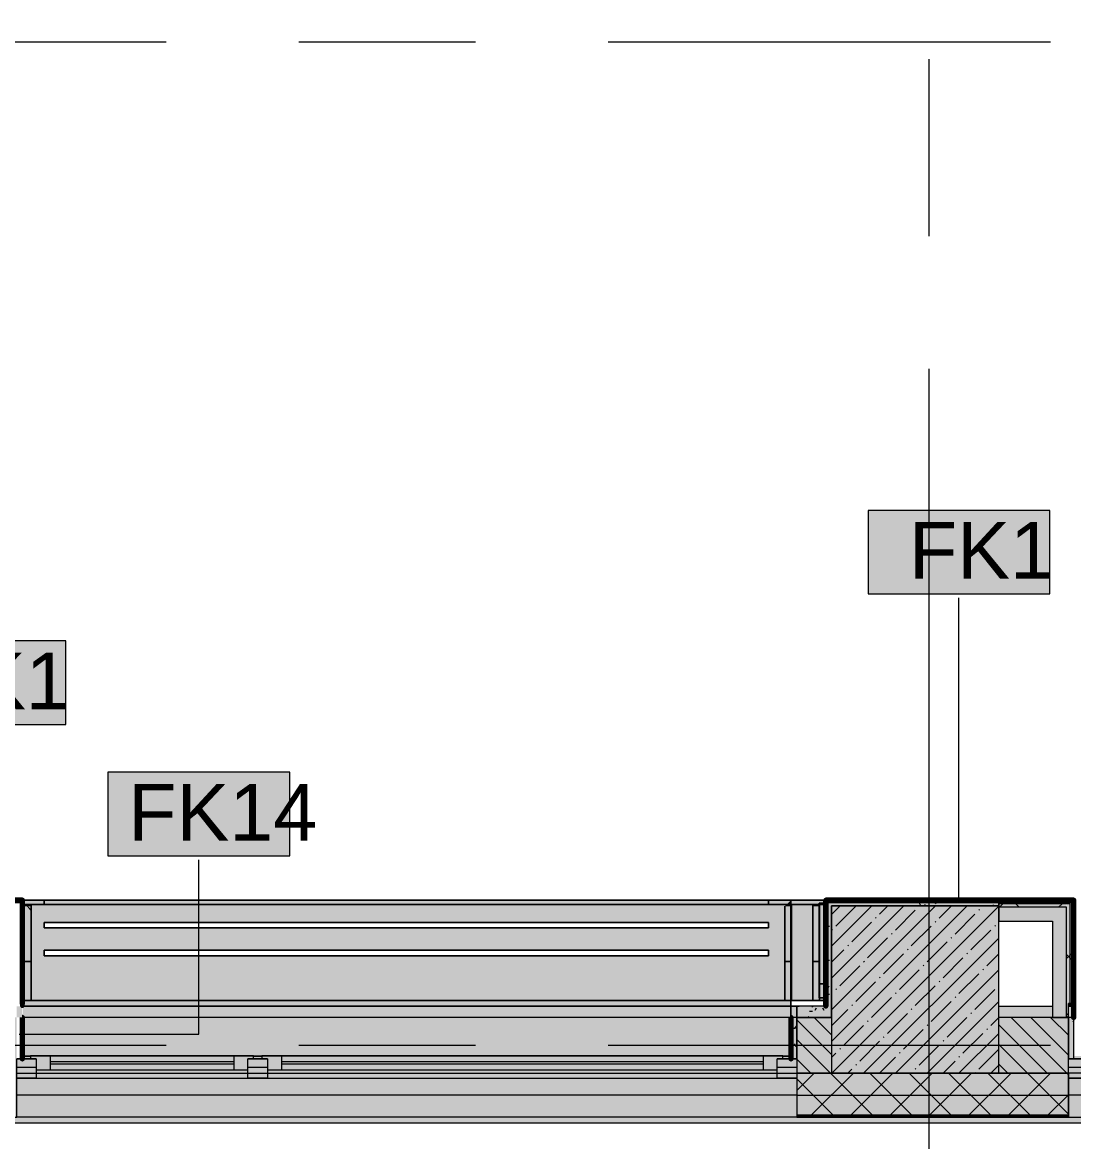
# Model space of a CAD drawing. Header units: millimetres. Extents: x -3817 to 677485, y -22715 to 103890.
# Drawn here: x 22899 to 26672, y 1566 to 5581 of the extents above; entities that cross this region are included whole.
import ezdxf

# ---------------------------------------------------------------- set-up
doc = ezdxf.new("R2010")
doc.units = ezdxf.units.MM
doc.layers.add('PDF _Геометрия', color=7, linetype='Continuous', true_color=0x1d1d1d)
doc.layers.add('PDF _Сплошная заливка', color=7, linetype='Continuous', true_color=0xffffff)
doc.layers.add('PDF _Текст', color=7, linetype='Continuous')
doc.styles.add('PDF GOST-Common', font='arial.ttf')

msp = doc.modelspace()

# ---------------------------------------------------------------- hatches: boundary and pattern name
at = {"layer": 'PDF _Сплошная заливка', "true_color": 0xf4f2ee, "transparency": 33554559}
h = msp.add_hatch(color=7, dxfattribs=at)
h.paths.add_polyline_path([(22977.5, 2416.3), (22977.2, 2432.3), (22899.3, 2430.2), (22913.2, 2416.3), (22977.2, 2416.3)], flags=0)
h.paths.add_polyline_path([(25641.5, 2416.3), (25657.5, 2432.3), (25577.5, 2432.3), (25577.5, 2416.3)], flags=0)
at = {"layer": 'PDF _Сплошная заливка', "true_color": 0xeae6de, "transparency": 33554559}
h = msp.add_hatch(color=254, dxfattribs=at)
h.paths.add_polyline_path([(25635.7, 2072.3), (25637.5, 2412.3), (25657.5, 2412.3), (25657.5, 2416.3), (22899.3, 2416.3), (22899.3, 2072.3), (22905.7, 2072.3), (22906.1, 2412.3), (22929.7, 2412.3), (22929.7, 2072.3), (25577.5, 2072.3)], flags=0)
h.paths.add_polyline_path([(22977.2, 2232.3), (22977.2, 2252.3), (25577.5, 2252.3), (25577.5, 2232.3)], flags=0)
h.paths.add_polyline_path([(23012.8, 2332.3), (22977.2, 2332.3), (22977.5, 2352.3), (25577.5, 2352.3), (25577.5, 2332.3), (25527.4, 2332.3)], flags=0)
at = {"layer": 'PDF _Сплошная заливка', "true_color": 0xf9f8f6, "transparency": 33554559}
h = msp.add_hatch(color=7, dxfattribs=at)
h.paths.add_polyline_path([(22905.7, 2212.3), (22929.7, 2212.3), (22929.7, 2391.7), (22913.2, 2412.3), (22905.7, 2412.3), (22905.7, 2232.3)], flags=0)
h.paths.add_polyline_path([(22929.7, 2399.8), (22929.7, 2412.3), (22917.2, 2412.3)], flags=0)
for points in [[(25121.4, 2416.3), (25577.5, 2416.3), (25577.5, 2432.3), (22977.5, 2432.3), (22977.5, 2416.3)], [(25635.7, 2212.3), (25659.7, 2212.3), (25659.7, 2412.3), (25641.5, 2412.3), (25635.7, 2405.1), (25635.7, 2232.3)]]:
    msp.add_hatch(color=7, dxfattribs=at).paths.add_polyline_path(points)
at = {"layer": 'PDF _Сплошная заливка', "true_color": 0xf4f2ee, "transparency": 33554559}
for points in [[(25735.7, 2416.3), (25759.3, 2416.3), (25759.3, 2421.8), (25782.3, 2421.8), (25782.3, 2432.3), (25657.7, 2432.3), (25657.7, 2416.3), (25686.6, 2416.3)], [(25759.7, 2081.8), (25782.3, 2081.8), (25782.3, 2416.3), (25759.3, 2416.3), (25759.7, 2212.3)], [(25659.7, 2072.3), (25659.7, 2212.3), (25635.7, 2212.3), (25635.7, 2072.3), (25657.5, 2072.3)], [(25759.3, 2072.3), (25759.7, 2072.3), (25759.3, 2212.3), (25735.7, 2212.3), (25735.7, 2072.3)]]:
    msp.add_hatch(color=7, dxfattribs=at).paths.add_polyline_path(points)
at = {"layer": 'PDF _Сплошная заливка', "true_color": 0xeae6de, "transparency": 33554559}
h = msp.add_hatch(color=254, dxfattribs=at)
h.paths.add_polyline_path([(25759.7, 2072.3), (25782.3, 2072.3), (25782.3, 2081.8), (25759.7, 2081.8)], flags=0)
h.paths.add_polyline_path([(25735.7, 2072.3), (25735.7, 2412.3), (25759.3, 2412.3), (25759.3, 2416.3), (25657.7, 2416.3), (25659.7, 2072.3), (25686.6, 2072.3)], flags=0)
at = {"layer": 'PDF _Сплошная заливка', "transparency": 33554559}
for points in [[(25787.7, 2051.3), (25803.3, 2051.3), (25803.3, 2431.3), (25783.3, 2431.3), (25783.3, 2051.3)], [(26365.9, 2411.3), (26403.3, 2411.3), (26403.3, 2431.3), (25803.3, 2431.3), (25803.3, 2411.3)], [(26659.3, 2418.8), (26659.3, 2431.3), (26403.3, 2431.3), (26403.3, 2418.8), (26646.8, 2418.8)], [(26596.8, 2406.4), (26646.8, 2406.4), (26646.3, 2418.8), (26403.3, 2418.8), (26403.3, 2406.4)], [(26653.3, 2011.3), (26653.3, 2061.3), (26659.3, 2061.3), (26659.3, 2418.8), (26646.8, 2418.8), (26646.8, 2011.3)], [(25803.3, 2011.3), (25803.3, 2051.3), (25678.3, 2051.3), (25678.3, 2011.3), (25686.6, 2011.3)], [(25658.3, 1863.3), (25678.3, 1863.3), (25678.3, 2011.3), (25658.3, 2011.3), (25658.3, 1904)], [(26673, 1863.3), (26673.3, 1863.3), (26673, 2011.3), (26653.3, 2011.3), (26653.3, 1863.3)], [(23708.3, 1823.3), (23708.3, 1863.3), (23728.3, 1863.3), (23728.3, 1873.3), (22928.3, 1872.3), (22928.3, 1863.3), (22948.3, 1863.3), (22948.3, 1823.3), (22969.2, 1823.3)], [(25608.3, 1823.3), (25608.3, 1863.3), (25628.3, 1863.3), (25628.3, 1873.3), (23758.3, 1872.3), (23758.3, 1863.3), (23778.3, 1863.3), (23778.3, 1823.3)], [(22948.3, 1811.3), (25678.3, 1811.3), (25678.3, 1831.3), (25608.3, 1831.3), (25608.3, 1823.3), (23778.3, 1823.3), (23778.3, 1831.3), (23708.3, 1831.3), (23708.3, 1823.3), (22948.3, 1823.3), (22948.3, 1831.3), (22878.3, 1831.3), (22878.3, 1811.3)], [(22878.3, 1653.4), (25678.3, 1653.4), (25678.3, 1811.3), (22878.3, 1811.3), (22878.3, 1658.3)], [(27483.3, 1811.3), (27553.3, 1811.3), (27553.3, 1831.3), (27483.3, 1831.3), (27483.3, 1823.3), (26723.3, 1823.3), (26723.3, 1831.3), (26653.3, 1831.3), (26653.3, 1811.3), (26723.3, 1811.3)], [(26653.3, 1653.4), (27553.3, 1653.4), (27553.3, 1811.3), (26653.3, 1811.3), (26653.3, 1655.6)], [(16753.3, 1631.4), (39003.3, 1631.4), (39003.3, 1653.4), (133.3, 1653.4), (133.3, 1631.4), (16175.8, 1631.4)]]:
    msp.add_hatch(color=256, dxfattribs=at).paths.add_polyline_path(points)
h = msp.add_hatch(color=256, dxfattribs=at)
h.paths.add_polyline_path([(25678.3, 1831.3), (25678.3, 1863.3), (25657.3, 1863.3), (25657.3, 1872.3), (25628.3, 1872.3), (25628.3, 1863.3), (25608.3, 1863.3), (25608.3, 1831.3), (25658.3, 1831.3)], flags=0)
h.paths.add_polyline_path([(23708.3, 1831.3), (23778.3, 1831.3), (23778.3, 1863.3), (23758.3, 1863.3), (23758.3, 1872.3), (23728.3, 1872.3), (23728.3, 1863.3), (23708.3, 1863.3)], flags=0)
h.paths.add_polyline_path([(22948.3, 1831.3), (22948.3, 1863.3), (22928.3, 1863.3), (22928.3, 1872.3), (22899.3, 1872.3), (22897.5, 1863.3), (22878.3, 1863.3), (22878.3, 1831.3), (22928.3, 1831.3)], flags=0)
h.paths.add_polyline_path([(38213.3, 1831.3), (38212.3, 1872.3), (38183.3, 1872.3), (38183.3, 1863.3), (38163.3, 1863.3), (38163.3, 1831.3)], flags=0)
h.paths.add_polyline_path([(37403.3, 1831.3), (37403.3, 1863.3), (37383.3, 1863.3), (37383.3, 1872.3), (37354.3, 1872.3), (37353.3, 1863.3), (37333.3, 1863.3), (37333.3, 1831.3)], flags=0)
h.paths.add_polyline_path([(26653.3, 1831.3), (26723.3, 1831.3), (26723.3, 1863.3), (26703.3, 1863.3), (26703.3, 1872.3), (26674.3, 1872.3), (26673, 1863.3), (26653.3, 1863.3)], flags=0)
h.paths.add_polyline_path([(27532.3, 1831.3), (27553.3, 1831.3), (27553, 1863.3), (27532.3, 1863.3), (27532.3, 1872.3), (27503.3, 1872.3), (27503.3, 1863.3), (27483.3, 1863.3), (27483.3, 1831.3), (27503.3, 1831.3)], flags=0)
h.paths.add_polyline_path([(36163.3, 1831.3), (36192.3, 1831.3), (36192.3, 1872.4), (36163.3, 1870.4), (36163.3, 1863.3), (36143.3, 1863.3), (36143.3, 1831.3)], flags=0)
h.paths.add_polyline_path([(21803.3, 1831.3), (21853.3, 1831.3), (21853.3, 1863.3), (21832.3, 1863.3), (21832.3, 1872.3), (21803.3, 1872.3), (21803.3, 1863.3), (21783.3, 1863.3), (21783.3, 1831.3)], flags=0)
h.paths.add_polyline_path([(35013.3, 1831.3), (35013.3, 1863.3), (34993.3, 1863.3), (34993.3, 1872.4), (34963.3, 1872.4), (34963.3, 1863.3), (34943.3, 1863.3), (34943.3, 1831.3), (34993.3, 1831.3)], flags=0)
h.paths.add_polyline_path([(21023.3, 1831.3), (21023.3, 1863.3), (21003.3, 1863.3), (21003.3, 1872.3), (20974.3, 1872.3), (20973.3, 1863.3), (20953.3, 1863.3), (20953.5, 1831.3), (21003.3, 1831.3)], flags=0)
h.paths.add_polyline_path([(34183.3, 1831.3), (34183.3, 1863.3), (34163.3, 1863.3), (34163.3, 1872.4), (34134.3, 1872.4), (34134.3, 1831.3), (34163.3, 1831.3)], flags=0)
h.paths.add_polyline_path([(18333.3, 1851.3), (18333.3, 1831.3), (18403.3, 1831.3), (18403.3, 1852.9)], flags=0)
h.paths.add_polyline_path([(19553.3, 1831.3), (19603.3, 1831.3), (19603.3, 1863.3), (19582.3, 1863.3), (19582.3, 2016.3), (17524.3, 2016.3), (17523.3, 1863.3), (17503.3, 1863.3), (17503.3, 1831.3), (17573.3, 1833), (17573.3, 1863.3), (17553.3, 1863.3), (17553.3, 1873.3), (18353.3, 1873.3), (18353.3, 1863.3), (18333.3, 1863.3), (18333.3, 1851.3), (18403.3, 1852.9), (18403.3, 1863.3), (18383.3, 1863.3), (18383.3, 1873.3), (19553.3, 1873.3), (19553.3, 1863.3), (19533.3, 1863.3), (19533.3, 1831.3)], flags=0)
h.paths.add_polyline_path([(29453, 1831.3), (29453, 1863.3), (29432, 1863.3), (29432, 1872.3), (29403, 1872.3), (29403, 1863.3), (29383, 1863.3), (29383, 1831.3), (29433, 1831.3)], flags=0)
h.paths.add_polyline_path([(28574, 1831.3), (28623, 1831.3), (28623, 1863.3), (28603, 1863.3), (28603, 1872.3), (28574, 1872.3), (28573, 1863.3), (28553, 1863.3), (28553.2, 1831.3), (28573, 1831.3)], flags=0)
h.paths.add_polyline_path([(33203.3, 1831.3), (33253.3, 1831.3), (33253.3, 1863.3), (33232.3, 1863.3), (33232.3, 1872.3), (33203.3, 1872.3), (33203.3, 1863.3), (33183.3, 1863.3), (33183.3, 1831.3)], flags=0)
h.paths.add_polyline_path([(30453.3, 1831.3), (30523.3, 1831.3), (30523.3, 1863.3), (30503.3, 1863.3), (30503.3, 1872.3), (30474.3, 1872.3), (30473.3, 1863.3), (30453.3, 1863.3)], flags=0)
h.paths.add_polyline_path([(31353.3, 1831.3), (31353.3, 1863.3), (31333.3, 1863.3), (31333.3, 1872.3), (31303.3, 1872.3), (31303.3, 1863.3), (31283.3, 1863.3), (31283.3, 1831.3), (31333.3, 1831.3)], flags=0)
h.paths.add_polyline_path([(16753.3, 1831.3), (16753.3, 1863.3), (16732.3, 1863.3), (16733.3, 2011.3), (16753.3, 2011.3), (16753.3, 2016.3), (16020.3, 2016.3), (15853.3, 2051.3), (15853.3, 2011.3), (15874.3, 2011.3), (15873.3, 1863.3), (15853.3, 1863.3), (15853.3, 1831.3), (15923.3, 1831.3), (15923.3, 1863.3), (15903.3, 1863.3), (15903.3, 1873.3), (16703.3, 1873.3), (16703.3, 1863.3), (16683.3, 1863.3), (16683.3, 1831.3)], flags=0)
h.paths.add_polyline_path([(13003.3, 1831.3), (13073.3, 1831.3), (13073.3, 1863.3), (13053.3, 1863.3), (13053.3, 1873.3), (13853.3, 1873.3), (13853.3, 1863.3), (13833.3, 1863.3), (13833.3, 1831.3), (13903.3, 1831.3), (13903.3, 1863.3), (13883.3, 1863.3), (13883.3, 1873.3), (15053.3, 1873.3), (15053.3, 1863.3), (15033.3, 1863.3), (15033.3, 1831.3), (15103.3, 1831.3), (15103.3, 1863.3), (15082.3, 1863.3), (15082.3, 2051.2), (14752.4, 2016.3), (13024.1, 2016.3), (13023.3, 1863.3), (13006.2, 1863.3)], flags=0)
h.paths.add_polyline_path([(12253.3, 1831.3), (12253.3, 1863.3), (12232.3, 1863.3), (12233.3, 2011.3), (12403.3, 2011.3), (12403.3, 2051.3), (12383.3, 2051.3), (12383.3, 2016.3), (10528, 2016.3), (10173.3, 2051.3), (10173.3, 1863.3), (10153.3, 1863.3), (10153.3, 1831.3), (10223.3, 1831.3), (10223.3, 1863.3), (10203.3, 1863.3), (10203.3, 1873.3), (11003.3, 1873.3), (11003.3, 1863.3), (10983.3, 1863.3), (10983.3, 1831.3), (11053.3, 1831.3), (11053.3, 1863.3), (11033.3, 1863.3), (11033.3, 1873.3), (12203.3, 1873.3), (12203.3, 1863.3), (12183.3, 1863.3), (12183.3, 1831.3)], flags=0)
h.paths.add_polyline_path([(9403, 1831.3), (9403, 1863.3), (9382, 1863.3), (9383, 2011.3), (9582, 2012.3), (9582, 2016.3), (8523, 2016.3), (8523, 2051.3), (8503.3, 2051.3), (8503.3, 2011.3), (8524, 2011.3), (8523, 1863.3), (8503.3, 1863.3), (8503.3, 1831.3), (8573, 1831.3), (8573, 1863.3), (8553, 1863.3), (8553, 1873.3), (9353, 1873.3), (9353, 1863.3), (9333, 1863.3), (9333, 1831.3), (9383, 1831.3)], flags=0)
h.paths.add_polyline_path([(4803.3, 1831.3), (4873.3, 1831.3), (4873.3, 1863.3), (4853.3, 1863.3), (4853.3, 1873.3), (7023.3, 1873.3), (7023.3, 1863.3), (7003.3, 1863.3), (7003.3, 1831.3), (7073.3, 1831.3), (7073.3, 1863.3), (7052.3, 1863.3), (7052.3, 2016.3), (3994.3, 2016.3), (3993.3, 1851.3), (3973.3, 1851.3), (3973.3, 1831.3), (4043.3, 1831.3), (4043.3, 1863.3), (4023.3, 1863.3), (4023.3, 1873.3), (4823.3, 1873.3), (4823.3, 1863.3), (4803.3, 1863.3)], flags=0)
h.paths.add_polyline_path([(26653.3, 2011.3), (26671.8, 2011.3), (26671.8, 2051.3), (26653.3, 2050.9)], flags=0)
h.paths.add_polyline_path([(26403.3, 2011.3), (26596.8, 2011.3), (26596.8, 2051.3), (26403.3, 2051.3), (26403.3, 2044.9)], flags=0)
h.paths.add_polyline_path([(30053, 2011.3), (30398.3, 2011.3), (30398.3, 2051.3), (30053, 2051.3)], flags=0)
h.paths.add_polyline_path([(27553, 2011.3), (27553.2, 2011.3), (27553, 2034.6)], flags=0)
h.paths.add_polyline_path([(29433, 2011.3), (29453, 2011.3), (29453, 2051.3), (29433, 2051.3)], flags=0)
h.paths.add_polyline_path([(25678.3, 2011.3), (25678.3, 2051.3), (25657.5, 2051.3), (25658.3, 2011.3)], flags=0)
h.paths.add_polyline_path([(33853.3, 2011.3), (34059.3, 2011.3), (34059.3, 2051.3), (33853.3, 2051.3)], flags=0)
h.paths.add_polyline_path([(36211.9, 2011.3), (36213.3, 2011.3), (36211.9, 2051.3)], flags=0)
h.paths.add_polyline_path([(15496.5, 2011.3), (15778.3, 2011.3), (15778.3, 2051.3), (15178.3, 2051.3), (15178.3, 2011.3), (15430.5, 2011.3)], flags=0)
h.paths.add_polyline_path([(22897.5, 2011.3), (22897.5, 2051.3), (22878.3, 2051.3), (22878.3, 2011.3)], flags=0)
h.paths.add_polyline_path([(22753.3, 2011.3), (22823.3, 2011.3), (22823.3, 2051.3), (22753.3, 2051.3)], flags=0)
h.paths.add_polyline_path([(22153.3, 2011.3), (22153.3, 2051.3), (21928.3, 2051.3), (21928.3, 2011.3)], flags=0)
h.paths.add_polyline_path([(10061.7, 2011.3), (10078.3, 2011.3), (10078.3, 2051.3), (9678, 2051.3), (9678, 2011.3), (9869.6, 2011.3)], flags=0)
h.paths.add_polyline_path([(26672.8, 2011.3), (26673, 2011.3), (26672.8, 2051.3)], flags=0)
h.paths.add_polyline_path([(16903.3, 2011.3), (16903.3, 2051.3), (16828.3, 2051.3), (16828.3, 2011.3), (16855.1, 2011.3)], flags=0)
h.paths.add_polyline_path([(30473.3, 2011.3), (30473.3, 2051.3), (30453.3, 2051.3), (30453.3, 2011.3)], flags=0)
h.paths.add_polyline_path([(33253.3, 2011.3), (33253.3, 2051.3), (33233.3, 2051.3), (33233.3, 2011.3)], flags=0)
h.paths.add_polyline_path([(7903.3, 2011.3), (7903.3, 2051.3), (7148.3, 2051.3), (7148.3, 2011.3), (7224.2, 2011.3)], flags=0)
at = {"layer": 'PDF _Сплошная заливка', "true_color": 0xeae6de, "transparency": 33554559}
msp.add_hatch(color=254, dxfattribs=at).paths.add_polyline_path([(23758.3, 1872.3), (23758.3, 1873.3), (25657.3, 1873.3), (25657.5, 2072.3), (22899.3, 2072.3), (22899.3, 1872.3), (23728.3, 1872.3)])
at = {"layer": 'PDF _Сплошная заливка', "transparency": 33554559}
h = msp.add_hatch(color=256, dxfattribs=at)
h.paths.add_polyline_path([(20251.9, 1811.3), (20953.3, 1811.3), (20953.3, 2011.3), (19603.3, 2011.3), (19603.3, 1811.3)], flags=0)
h.paths.add_polyline_path([(7903.3, 1811.3), (7903.3, 2011.3), (7073.3, 2011.3), (7073.3, 1811.3)], flags=0)
h.paths.add_polyline_path([(9403, 1811.3), (10153.3, 1811.3), (10153.3, 2011.3), (9403, 2011.3), (9403, 1831.3)], flags=0)
h.paths.add_polyline_path([(28553, 1811.3), (28553, 2011.3), (27553.3, 2011.3), (27553.3, 1811.3), (28404, 1811.3)], flags=0)
h.paths.add_polyline_path([(16903.3, 1811.3), (16903.3, 2011.3), (16753.3, 2011.3), (16753.3, 1811.3)], flags=0)
h.paths.add_polyline_path([(22153.3, 1811.3), (22153.3, 2011.3), (21853.3, 2011.3), (21853.3, 1811.3)], flags=0)
h.paths.add_polyline_path([(22753.3, 1811.3), (22878.3, 1811.3), (22878.3, 2011.3), (22753.3, 2011.3), (22753.3, 1831.3)], flags=0)
h.paths.add_polyline_path([(25678.3, 1811.3), (25803.3, 1811.3), (25803.3, 2011.3), (25678.3, 2011.3), (25678.3, 1831.3)], flags=0)
h.paths.add_polyline_path([(15103.3, 1811.3), (15853.3, 1811.3), (15853.3, 2011.3), (15103.3, 2011.3), (15103.3, 1831.3)], flags=0)
h.paths.add_polyline_path([(12403.3, 1811.3), (12403.3, 2011.3), (12253.3, 2011.3), (12253.3, 1811.3)], flags=0)
h.paths.add_polyline_path([(26653.3, 1811.3), (26653.3, 2011.3), (26403.3, 2011.3), (26403.3, 1811.3)], flags=0)
h = msp.add_hatch(color=256, dxfattribs=at)
h.paths.add_polyline_path([(30453.3, 1661.3), (30453.3, 1811.3), (29453, 1811.3), (29453, 1661.3)], flags=0)
h.paths.add_polyline_path([(36213.3, 1661.3), (37333.3, 1661.3), (37333.3, 1811.3), (36213.3, 1811.3), (36213.3, 1721.1)], flags=0)
h.paths.add_polyline_path([(38233.3, 1661.3), (39003.3, 1661.3), (39003.3, 1811.3), (38233.3, 1811.3), (38233.3, 1726.1)], flags=0)
h.paths.add_polyline_path([(25686.6, 1661.3), (26653.3, 1661.3), (26653.3, 1811.3), (25678.3, 1811.3), (25678.3, 1661.3)], flags=0)
h.paths.add_polyline_path([(28553, 1661.3), (28553, 1811.3), (27553.3, 1811.3), (27553.3, 1661.3), (28404, 1661.3)], flags=0)
h.paths.add_polyline_path([(1230.3, 1661.3), (3973.3, 1661.3), (3973.3, 1811.3), (-16.7, 1811.3), (-16.7, 1661.3), (353.3, 1661.3)], flags=0)
h.paths.add_polyline_path([(12253.3, 1661.3), (13003.3, 1663.4), (13003.3, 1811.3), (12253.3, 1811.3), (12253.3, 1661.5)], flags=0)
h.paths.add_polyline_path([(15103.3, 1661.3), (15853.3, 1661.3), (15853.3, 1811.3), (15103.3, 1811.3), (15103.3, 1668.6)], flags=0)
h.paths.add_polyline_path([(16753.3, 1661.3), (17503.3, 1661.3), (17503.3, 1811.3), (16753.3, 1811.3), (16753.3, 1672.7)], flags=0)
h.paths.add_polyline_path([(19603.3, 1661.3), (20953.3, 1661.3), (20953.3, 1811.3), (19603.3, 1811.3), (19603.3, 1679.8)], flags=0)
h.paths.add_polyline_path([(33838.7, 1661.3), (34113.3, 1661.3), (34113.3, 1811.3), (33253.3, 1811.3), (33253.3, 1661.3)], flags=0)
h.paths.add_polyline_path([(21853.3, 1661.3), (22878.3, 1661.3), (22878.3, 1811.3), (21853.3, 1811.3), (21853.3, 1685.4)], flags=0)
h.paths.add_polyline_path([(9403, 1661.3), (10153.3, 1661.3), (10153.3, 1811.3), (9403, 1811.3), (9403, 1793.3)], flags=0)
h.paths.add_polyline_path([(8503, 1661.3), (8503, 1811.3), (7073.3, 1811.3), (7073.3, 1661.3), (7903.3, 1661.3)], flags=0)
h = msp.add_hatch(color=256, dxfattribs=at)
h.paths.add_polyline_path([(33838.7, 1653.4), (34113.3, 1653.4), (34113.3, 1658.3), (33253.3, 1658.3), (33253.3, 1653.4)], flags=0)
h.paths.add_polyline_path([(36213.3, 1653.4), (37333.3, 1653.4), (37333.3, 1658.3), (36213.3, 1658.3)], flags=0)
h.paths.add_polyline_path([(38233.3, 1653.4), (39003.3, 1653.4), (39003.3, 1658.3), (38233.3, 1658.3)], flags=0)
h.paths.add_polyline_path([(29453, 1653.4), (30453.3, 1653.4), (30453.3, 1658.3), (29453, 1658.3)], flags=0)
h.paths.add_polyline_path([(28404, 1653.4), (28553, 1653.4), (28553, 1658.3), (27553.3, 1658.3), (27553.3, 1653.4)], flags=0)
h.paths.add_polyline_path([(25686.6, 1653.4), (26653.3, 1653.4), (26653.3, 1658.3), (25678.3, 1658.3), (25678.3, 1653.4)], flags=0)
h.paths.add_polyline_path([(16753.3, 1653.4), (17503.3, 1653.4), (17503.3, 1658.3), (16753.3, 1658.3)], flags=0)
h.paths.add_polyline_path([(12253.3, 1653.4), (13003.3, 1653.4), (13003.3, 1658.3), (12253.3, 1658.3)], flags=0)
h.paths.add_polyline_path([(15103.3, 1653.4), (15853.3, 1653.4), (15853.3, 1658.3), (15103.3, 1658.3)], flags=0)
h.paths.add_polyline_path([(20953.3, 1653.4), (20953.3, 1658.3), (19603.3, 1658.3), (19603.3, 1653.4), (20251.9, 1653.4)], flags=0)
h.paths.add_polyline_path([(21853.3, 1653.4), (22878.3, 1653.4), (22878.3, 1658.3), (21853.3, 1658.3)], flags=0)
h.paths.add_polyline_path([(7903.3, 1653.4), (8503, 1653.4), (8503, 1658.3), (7073.3, 1658.3), (7073.3, 1653.4)], flags=0)
h.paths.add_polyline_path([(3973.3, 1653.4), (3973.3, 1658.3), (-24.7, 1658.3), (-24.7, 1653.4), (3753.3, 1653.4)], flags=0)
h.paths.add_polyline_path([(9403, 1653.4), (10153.3, 1653.4), (10153.3, 1658.3), (9403, 1658.3), (9403, 1654.4)], flags=0)
h = msp.add_hatch(color=256, dxfattribs=at)
h.paths.add_polyline_path([(36556.1, 1658.3), (37333.3, 1658.3), (37333.3, 1661.3), (36213.3, 1661.3), (36213.3, 1658.3)], flags=0)
h.paths.add_polyline_path([(25686.6, 1658.3), (26653.3, 1658.3), (26653.3, 1661.3), (25678.3, 1661.3), (25678.3, 1658.3)], flags=0)
h.paths.add_polyline_path([(39003.3, 1658.3), (39003.3, 1661.3), (38233.3, 1661.3), (38233.3, 1658.3)], flags=0)
h.paths.add_polyline_path([(15103.3, 1658.3), (15853.3, 1658.3), (15853.3, 1661.3), (15103.3, 1661.3)], flags=0)
h.paths.add_polyline_path([(16753.3, 1658.3), (17503.3, 1658.3), (17503.3, 1661.3), (16753.3, 1661.3)], flags=0)
h.paths.add_polyline_path([(33853, 1658.3), (34113.3, 1658.3), (34113.3, 1661.3), (33253.3, 1661.3), (33253.3, 1658.3), (33838.7, 1658.3)], flags=0)
h.paths.add_polyline_path([(7903.3, 1658.3), (8503, 1658.3), (8503, 1661.3), (7073.3, 1661.3), (7073.3, 1658.3)], flags=0)
h.paths.add_polyline_path([(21853.3, 1658.3), (22878.3, 1658.3), (22878.3, 1661.3), (21853.3, 1661.3)], flags=0)
h.paths.add_polyline_path([(29453, 1658.3), (30453.3, 1658.3), (30453.3, 1661.3), (29453, 1661.3)], flags=0)
h.paths.add_polyline_path([(20251.9, 1658.3), (20953.3, 1658.3), (20953.3, 1661.3), (19603.3, 1661.3), (19603.3, 1658.3)], flags=0)
h.paths.add_polyline_path([(27553.3, 1658.3), (28553, 1658.3), (28553, 1661.3), (27553.3, 1661.3)], flags=0)
h.paths.add_polyline_path([(12253.3, 1658.3), (13003.3, 1658.3), (13003.3, 1661.3), (12253.3, 1661.3)], flags=0)
h.paths.add_polyline_path([(-16.7, 1658.3), (3973.3, 1658.3), (3973.3, 1661.3), (-16.7, 1661.3), (-19.7, 1658.3)], flags=0)
h.paths.add_polyline_path([(9403, 1658.3), (10153.3, 1658.3), (10153.3, 1661.3), (9403, 1661.3)], flags=0)

# ---------------------------------------------------------------- linework, layer by layer
at = {"layer": 'PDF _Геометрия', "color": 9, "lineweight": 9, "true_color": 0xc0c0c0}
for points in [[(39273.4, 1631.4), (133.3, 1631.4), (-46.7, 1631.4), (-46.7, 5581.4), (-24.7, 5581.4)], [(25803.3, 2011.3), (25803.3, 2051.3), (25803.3, 2411.3), (26403.3, 2411.3), (26403.3, 2356.3), (26596.8, 2356.3), (26596.8, 2011.3), (26653.3, 2011.3), (26653.3, 2061.3), (26671.8, 2061.3), (26671.8, 2431.3), (26659.3, 2431.3), (26596.8, 2431.3), (26403.3, 2431.3), (25803.3, 2431.3), (25783.3, 2431.3), (25783.3, 2051.3), (25678.3, 2051.3), (25678.3, 2011.3), (25678.3, 1811.3), (25678.3, 1653.4), (22878.3, 1653.4)], [(25678.3, 2011.3), (25678.3, 2051.3), (25657.5, 2051.3), (25686.6, 2051.3)], [(26403.3, 2051.3), (26596.8, 2051.3)], [(26671.8, 2061.3), (26653.3, 2061.3)], [(29683.3, 1811.3), (30053, 1811.3), (30053, 2011.3), (30453.3, 2011.3), (30453.3, 1811.3), (30453.3, 1653.4), (33253.3, 1653.4), (33253.3, 1811.3), (30453.3, 1811.3), (30453.3, 1653.4), (29453, 1653.4), (29453, 1811.3), (28553, 1811.3), (28553, 1653.4), (27553.3, 1653.4), (27553.3, 1811.3), (26653.3, 1811.3), (26653.3, 1653.4), (27553.3, 1653.4), (27553.3, 1811.3), (27553.3, 2011.3), (27553.3, 2051.3), (27553.3, 2011.3)], [(26653.3, 2051.3), (26671.8, 2051.3)], [(22153.3, 2011.3), (21853.3, 2011.3), (21853.3, 1811.3), (21853.3, 1653.4), (20953.3, 1653.4), (20953.3, 1811.3), (21853.3, 1811.3), (21853.3, 1653.4), (22878.3, 1653.4), (22878.3, 1811.3), (25678.3, 1811.3), (25678.3, 1653.4), (26653.3, 1653.4), (26653.3, 1811.3), (26653.3, 2011.3), (26403.3, 2011.3)], [(26671.8, 2011.3), (26653.3, 2011.3)], [(22948.3, 1831.3), (22878.3, 1831.3)], [(23778.3, 1831.3), (23708.3, 1831.3)], [(25678.3, 1831.3), (25608.3, 1831.3)], [(26723.3, 1831.3), (26653.3, 1831.3)]]:
    msp.add_lwpolyline(points, dxfattribs=at)
at = {"layer": 'PDF _Геометрия', "color": 253, "lineweight": 9, "true_color": 0xaaaaaa}
for points in [[(21826.9, 5511.3), (23414.4, 5511.3)], [(23890.6, 5511.3), (24525.6, 5511.3)], [(25001.9, 5511.3), (26589.4, 5511.3)], [(26153.3, 4814.8), (26153.3, 5449.8)], [(26153.3, 5.1), (26153.3, 2505.1), (26153.3, 4338.5)], [(21826.9, 1911.3), (23414.4, 1911.3)], [(23890.6, 1911.3), (24525.6, 1911.3)], [(25001.9, 1911.3), (26589.4, 1911.3)], [(22948.3, 1863.3), (22878.3, 1863.3)], [(22998.3, 1853.3), (23658.3, 1853.3)], [(23778.3, 1863.3), (23708.3, 1863.3)], [(23828.3, 1853.3), (25558.3, 1853.3)], [(25678.3, 1863.3), (25608.3, 1863.3)], [(26723.3, 1863.3), (26653.3, 1863.3)], [(23658.3, 1843.3), (22998.3, 1843.3)], [(25558.3, 1843.3), (23828.3, 1843.3)], [(22878.3, 1793.3), (25678.3, 1793.3)], [(26653.3, 1793.3), (27553.3, 1793.3)]]:
    msp.add_lwpolyline(points, dxfattribs=at)
at = {"layer": 'PDF _Геометрия', "color": 7, "lineweight": 9}
for points in [[(26587.3, 3830.6), (25934.2, 3830.6), (25934.2, 3530.6), (26587.3, 3530.6)], [(23054.3, 3362.2), (22401.2, 3362.2), (22401.2, 3062.2), (23054.3, 3062.2)], [(23859, 2890.7), (23205.9, 2890.7), (23205.9, 2590.7), (23859, 2590.7)], [(26403.3, 2411.3), (25803.3, 2411.3), (25803.3, 1811.3), (26403.3, 1811.3)], [(25803.3, 2011.3), (25678.3, 2011.3)], [(26653.3, 1811.3), (25678.3, 1811.3)]]:
    msp.add_lwpolyline(points, close=True, dxfattribs=at)
for points in [[(26260.8, 2431.9), (26260.8, 3516.7)], [(22887.4, 1951.7), (23532.4, 1951.7), (23532.4, 2576.8)], [(26659.3, 2061.3), (26659.3, 2418.8), (26646.8, 2418.8), (26596.8, 2418.8), (26403.3, 2418.8), (26403.3, 2411.3), (26403.3, 2418.8), (26403.3, 2431.3), (26403.3, 2418.8)], [(26646.8, 2011.3), (26646.8, 2406.4), (26596.8, 2406.4), (26403.3, 2406.4)], [(25678.3, 1732.3), (26653.3, 1732.3)], [(25678.3, 1661.3), (26653.3, 1661.3)], [(25678.3, 1658.3), (26653.3, 1658.3)]]:
    msp.add_lwpolyline(points, dxfattribs=at)
at = {"layer": 'PDF _Геометрия', "color": 231, "lineweight": 70, "true_color": 0xff80c0}
for points in [[(22899.3, 2431.3), (22899.3, 2432.3), (21833.3, 2432.3), (21832.3, 2432.3), (21832.3, 2051.8), (21833.3, 2051.8), (21833.3, 2431.3), (22898.3, 2431.3), (22898.3, 2061.3), (22899.3, 2061.3)], [(26672.8, 2431.3), (26672.8, 2432.3), (25783.3, 2432.3), (25782.3, 2432.3), (25782.3, 2051.8), (25783.3, 2051.8), (25783.3, 2431.3), (26671.8, 2431.3), (26671.8, 2011.3), (26672.8, 2011.3)]]:
    msp.add_lwpolyline(points, close=True, dxfattribs=at)
at = {"layer": 'PDF _Геометрия', "color": 8, "lineweight": 9, "true_color": 0x808080}
for points in [[(25657.5, 2072.3), (25657.5, 2011.3), (25657.5, 2072.3), (22899.3, 2072.3), (25657.5, 2072.3), (25657.5, 2432.3), (22899.2, 2432.3), (25657.5, 2432.3), (25657.5, 2072.3), (25782.3, 2072.3), (25686.6, 2072.3)], [(22899.2, 2432.3), (25657.5, 2432.3), (22899.2, 2432.3)], [(22977.5, 2432.3), (25577.5, 2432.3), (22977.5, 2432.3)], [(25783.3, 2432.3), (25657.5, 2432.3), (25783.3, 2432.3)], [(25657.7, 2432.3), (25783.3, 2432.3), (25657.7, 2432.3)], [(25759.7, 2072.3), (25735.7, 2072.3), (25759.7, 2072.3)]]:
    msp.add_lwpolyline(points, dxfattribs=at)
at = {"layer": 'PDF _Геометрия', "color": 253, "lineweight": 9, "true_color": 0xaba79f}
for points in [[(25657.5, 2416.3), (22899.3, 2416.3), (25657.5, 2416.3)], [(25577.5, 2416.3), (22977.5, 2416.3), (25577.5, 2416.3)], [(25657.5, 2416.3), (25657.5, 2432.3)], [(25657.7, 2416.3), (25657.7, 2432.3), (25657.7, 2416.3)], [(25759.3, 2416.3), (25657.7, 2416.3), (25759.3, 2416.3), (25759.3, 2412.3), (25735.7, 2412.3), (25759.3, 2412.3), (25735.7, 2412.3), (25759.7, 2412.3), (25759.7, 2072.3), (25759.7, 2081.8), (25782.3, 2081.8), (25759.3, 2081.8), (25759.3, 2421.8), (25782.3, 2421.8)], [(25657.5, 2072.3), (22899.3, 2072.3), (25657.5, 2072.3)], [(22905.7, 2072.3), (22929.7, 2072.3)], [(25635.7, 2072.3), (25659.7, 2072.3)], [(25686.6, 2072.3), (25657.5, 2072.3)]]:
    msp.add_lwpolyline(points, dxfattribs=at)
for points in [[(22905.7, 2091.4), (22905.7, 2412.3), (22905.7, 2212.3), (22905.7, 2412.3)], [(22929.7, 2412.3), (22906.1, 2412.3)], [(22929.7, 2412.3), (22906.1, 2412.3)], [(22929.7, 2072.3), (22929.7, 2412.3), (22929.7, 2212.3), (22929.7, 2412.3)], [(25635.7, 2212.3), (25635.7, 2410.5), (25635.7, 2073.6), (25635.7, 2410.5)], [(25659.7, 2412.3), (25637.5, 2412.3)], [(25659.7, 2412.3), (25637.5, 2412.3)], [(25659.7, 2072.3), (25659.7, 2412.3), (25659.7, 2212.3), (25659.7, 2412.3)], [(25735.7, 2072.3), (25735.7, 2412.3), (25735.7, 2212.3), (25735.7, 2412.3)], [(22905.7, 2072.3), (22905.7, 2089.3)]]:
    msp.add_lwpolyline(points, close=True, dxfattribs=at)
at = {"layer": 'PDF _Геометрия', "color": 254, "lineweight": 9, "true_color": 0xd5d3cf}
for points in [[(22977.5, 2432.3), (22977.5, 2416.3), (22977.5, 2432.3)], [(25782.3, 2421.8), (25759.3, 2421.8), (25759.3, 2416.3)], [(25759.3, 2416.3), (25782.3, 2416.3), (25759.3, 2416.3)], [(25759.7, 2212.3), (25759.7, 2412.3), (25759.7, 2212.3)], [(25759.7, 2081.8), (25759.7, 2412.3)], [(25759.3, 2212.3), (25759.3, 2131.8), (25759.3, 2081.8)], [(22929.7, 2072.3), (22905.7, 2072.3)], [(25659.7, 2072.3), (25635.7, 2072.3)]]:
    msp.add_lwpolyline(points, dxfattribs=at)
for points in [[(25577.5, 2432.3), (25577.5, 2416.3)], [(22929.7, 2212.3), (22905.7, 2212.3)], [(25659.7, 2212.3), (25635.7, 2212.3)], [(25759.3, 2212.3), (25735.7, 2212.3)], [(25782.5, 2131.8), (25759.7, 2131.8)]]:
    msp.add_lwpolyline(points, close=True, dxfattribs=at)
at = {"layer": 'PDF _Геометрия', "color": 9, "lineweight": 9, "true_color": 0xc1bbaf}
msp.add_lwpolyline([(25657.5, 2072.3), (25657.5, 2432.3)], close=True, dxfattribs=at)
at = {"layer": 'PDF _Геометрия', "color": 9, "lineweight": 9, "true_color": 0xcbc7bf}
for points in [[(25657.5, 2416.3), (25657.5, 2432.3)], [(22898.3, 2061.3), (22898.3, 2051.3), (25657.5, 2051.3), (22897.5, 2051.3)], [(25657.5, 2011.3), (22898.3, 2011.3)]]:
    msp.add_lwpolyline(points, dxfattribs=at)
at = {"layer": 'PDF _Геометрия', "color": 254, "lineweight": 9, "true_color": 0xeae9e7}
msp.add_lwpolyline([(25759.3, 2412.3), (25759.3, 2212.3)], dxfattribs=at)
at = {"layer": 'PDF _Геометрия', "color": 253, "lineweight": 9, "true_color": 0x9b9b9b}
for points in [[(25785.5, 2429.5), (25795.6, 2429.5)], [(25876.9, 2429.5), (25887, 2429.5)], [(25968.4, 2429.5), (25978.4, 2429.5)], [(25972.2, 2430.4), (25971.7, 2431.3)], [(26081.9, 2423.3), (26077.3, 2431.3)], [(26123.6, 2412.1), (26118.5, 2420.8)], [(26139.1, 2416.9), (26135.9, 2411.3)], [(26151.3, 2429.5), (26161.3, 2429.5)], [(26180.7, 2428.1), (26175.7, 2419.4)], [(26217.8, 2431.3), (26217.3, 2430.5)], [(26242.7, 2429.5), (26252.8, 2429.5)], [(26288.2, 2431.3), (26285.4, 2426.4)], [(26303.7, 2429.5), (26313.7, 2429.5)], [(26384.8, 2415.8), (26382.2, 2411.3)], [(26395.7, 2428.5), (26394, 2431.3)], [(25783.4, 2391.7), (25783.3, 2391.9)], [(25785.5, 2338.1), (25795.6, 2338.1)], [(25791.6, 2255.6), (25786.5, 2264.4)], [(25786.7, 2233.2), (25783.3, 2227.3)], [(25785.5, 2216.2), (25795.6, 2216.2)], [(25785.5, 2094.2), (25795.6, 2094.2)], [(25793.7, 2123.6), (25788.7, 2114.9)], [(25735.8, 2047.5), (25733.5, 2051.3)], [(25721.4, 2011.3), (25719.6, 2014.5)], [(25724.5, 2033.3), (25734.6, 2033.3)], [(25748, 2044.4), (25743, 2035.7)], [(25777.4, 2036.3), (25772.4, 2045)], [(25663.6, 1972.3), (25673.6, 1972.3)], [(25675.9, 1980.4), (25670.9, 1971.7)], [(26654.8, 1979.7), (26653.3, 1982.3)], [(26673.3, 2001), (26669.1, 1993.7)], [(25675.9, 1907.3), (25670.9, 1916)]]:
    msp.add_lwpolyline(points, dxfattribs=at)
at = {"layer": 'PDF _Геометрия', "lineweight": 9}
for points in [[(25803.3, 2380.5), (25834.1, 2411.3)], [(25803.3, 2266.5), (25948.1, 2411.3)], [(25803.3, 2152.4), (26062.2, 2411.3)], [(25803.3, 2038.4), (26176.2, 2411.3)], [(25803.3, 1924.3), (26290.3, 2411.3)], [(25804.3, 1811.3), (26403.3, 2410.3)], [(25818.8, 2339), (25890.1, 2410.3)], [(25975.6, 2381.8), (26005.2, 2411.3)], [(26118.2, 2410.3), (26119.2, 2411.3)], [(26189.5, 2367.5), (26233.3, 2411.3)], [(26346.3, 2410.3), (26347.3, 2411.3)], [(26406.2, 2406.4), (26418.7, 2418.8), (26431.2, 2431.3)], [(26476.9, 2406.4), (26464.4, 2418.8), (26451.9, 2431.3)], [(26618.4, 2406.4), (26630.9, 2418.8), (26643.4, 2431.3)], [(26671.8, 2423.6), (26664, 2431.3)], [(25961.4, 2367.5), (25963.7, 2369.9)], [(26032.7, 2324.8), (26103.9, 2396.1)], [(26246.5, 2310.5), (26317.8, 2381.8)], [(26332, 2396.1), (26334.4, 2398.4)], [(25875.8, 2282), (25947.1, 2353.3)], [(26089.7, 2267.8), (26161, 2339)], [(26175.2, 2353.3), (26177.6, 2355.7)], [(26389.1, 2339), (26391.4, 2341.4)], [(25804.6, 2324.8), (25806.9, 2327.1)], [(25918.4, 1811.3), (26403.3, 2296.2)], [(25932.9, 2225), (26004.1, 2296.3)], [(26018.4, 2310.5), (26020.8, 2312.9)], [(26232.2, 2296.3), (26234.6, 2298.6)], [(26303.5, 2253.5), (26374.8, 2324.8)], [(25803.3, 2209.4), (25847.3, 2253.5)], [(25861.6, 2267.8), (25863.9, 2270.1)], [(26075.4, 2253.5), (26077.8, 2255.9)], [(26146.7, 2210.7), (26218, 2282)], [(25918.6, 2210.7), (25921, 2213.1)], [(25989.9, 2168), (26061.2, 2239.2)], [(26203.7, 2153.7), (26275, 2225)], [(26289.3, 2239.2), (26291.6, 2241.6)], [(26360.5, 2196.5), (26403.3, 2239.2)], [(26646.8, 2222.6), (26659.3, 2235.1), (26671.8, 2247.6)], [(26671.8, 2211.5), (26659.3, 2224), (26646.8, 2236.5)], [(25833.1, 2125.2), (25904.3, 2196.5)], [(26032.4, 1811.3), (26403.3, 2182.2)], [(26046.9, 2110.9), (26118.2, 2182.2)], [(26132.4, 2196.5), (26134.8, 2198.8)], [(26346.3, 2182.2), (26348.7, 2184.6)], [(25890.1, 2068.2), (25961.4, 2139.4)], [(25975.6, 2153.7), (25978, 2156.1)], [(26189.5, 2139.4), (26191.8, 2141.8)], [(26260.7, 2096.7), (26332, 2168)], [(25803.3, 2095.4), (25804.6, 2096.7)], [(25818.8, 2110.9), (25821.2, 2113.3)], [(26032.7, 2096.7), (26035, 2099.1)], [(26103.9, 2053.9), (26175.2, 2125.2)], [(26317.8, 2039.7), (26389.1, 2110.9)], [(25875.8, 2053.9), (25878.2, 2056.3)], [(25947.1, 2011.1), (26018.4, 2082.4)], [(26146.5, 1811.3), (26403.3, 2068.1)], [(26161, 1996.9), (26232.2, 2068.2)], [(26246.5, 2082.4), (26248.9, 2084.8)], [(25803.3, 1948.6), (25740.5, 2011.3)], [(25803.3, 1981.3), (25861.6, 2039.7)], [(26004.1, 1954.1), (26075.4, 2025.4)], [(26089.7, 2039.7), (26092, 2042)], [(26218, 1939.9), (26289.3, 2011.1)], [(26303.5, 2025.4), (26305.9, 2027.8)], [(26374.8, 1982.6), (26403.3, 2011.1)], [(26653.3, 1805.7), (26647.6, 1811.3), (26447.6, 2011.3)], [(26653.3, 1876.4), (26518.3, 2011.3)], [(26653.3, 1947.1), (26589.1, 2011.3)], [(26653.3, 2017.9), (26646.8, 2024.4)], [(26647.6, 2011.3), (26653.3, 2017)], [(25803.3, 1877.9), (25678.3, 2002.9)], [(25847.3, 1911.3), (25918.6, 1982.6)], [(25932.9, 1996.9), (25935.2, 1999.3)], [(26061.2, 1897.1), (26132.4, 1968.4)], [(26146.7, 1982.6), (26149.1, 1985)], [(26360.5, 1968.4), (26362.9, 1970.7)], [(26576.9, 1811.3), (26403.3, 1985)], [(25949.1, 1661.3), (25799.1, 1811.3), (25678.3, 1932.2)], [(25989.9, 1939.9), (25992.3, 1942.2)], [(26203.7, 1925.6), (26206.1, 1928)], [(26260.5, 1811.3), (26403.3, 1954.1)], [(26275, 1882.8), (26346.3, 1954.1)], [(25833.1, 1897.1), (25835.4, 1899.5)], [(25904.3, 1854.3), (25975.6, 1925.6)], [(26118.2, 1840.1), (26189.5, 1911.3)], [(26332, 1825.8), (26403.3, 1897)], [(26653.3, 1664.3), (26506.2, 1811.3), (26403.3, 1914.3)], [(25728.4, 1811.3), (25678.3, 1861.5)], [(25803.3, 1867.3), (25818.8, 1882.8)], [(25975.4, 1811.3), (26032.7, 1868.6)], [(26046.9, 1882.8), (26049.3, 1885.2)], [(26203.5, 1811.3), (26246.5, 1854.3)], [(26260.7, 1868.6), (26263.1, 1871)], [(25678.3, 1749.1), (25740.5, 1811.3)], [(25731.9, 1661.3), (25881.9, 1811.3)], [(25861.4, 1811.3), (25875.8, 1825.8)], [(25873.4, 1661.3), (26023.4, 1811.3)], [(25890.1, 1840.1), (25892.5, 1842.4)], [(26090.5, 1661.3), (25940.5, 1811.3)], [(26014.8, 1661.3), (26164.8, 1811.3)], [(26231.9, 1661.3), (26082, 1811.3)], [(26089.5, 1811.3), (26089.7, 1811.6)], [(26103.9, 1825.8), (26106.3, 1828.2)], [(26156.2, 1661.3), (26306.2, 1811.3)], [(26373.4, 1661.3), (26223.4, 1811.3)], [(26297.6, 1661.3), (26447.6, 1811.3)], [(26317.8, 1811.6), (26320.1, 1813.9)], [(26514.8, 1661.3), (26364.8, 1811.3)], [(26374.6, 1811.3), (26403.3, 1840)], [(26435.5, 1811.3), (26403.3, 1843.6)], [(26439.1, 1661.3), (26589.1, 1811.3)], [(25807.7, 1661.3), (25678.3, 1790.8)], [(26580.5, 1661.3), (26653.3, 1734.1)]]:
    msp.add_lwpolyline(points, dxfattribs=at)
at = {"layer": 'PDF _Геометрия', "color": 8, "lineweight": 9, "true_color": 0x808080}
for points in [[(22977.2, 2332.3), (22977.2, 2352.3), (25577.5, 2352.3), (25577.5, 2332.3)], [(22977.2, 2332.3), (25577.5, 2332.3), (25577.5, 2352.3), (22977.2, 2352.3)], [(22977.2, 2232.3), (22977.2, 2252.3), (25577.5, 2252.3), (25577.5, 2232.3)], [(22977.2, 2232.3), (25577.5, 2232.3), (25577.5, 2252.3), (22977.2, 2252.3)], [(22928.3, 1872.3), (22899.3, 1872.3)], [(23758.3, 1872.3), (23728.3, 1872.3)], [(25657.3, 1872.3), (25628.3, 1872.3)]]:
    msp.add_lwpolyline(points, close=True, dxfattribs=at)
at = {"layer": 'PDF _Геометрия', "color": 231, "lineweight": 53, "true_color": 0xeaa7bf}
msp.add_lwpolyline([(22899.3, 2061.3), (22899.3, 2051.8), (22898.3, 2051.8), (22898.3, 2061.3)], dxfattribs=at)
at = {"layer": 'PDF _Геометрия', "color": 7, "lineweight": 70, "true_color": 0xffd2ff}
for points in [[(22898.3, 2011.3), (22898.3, 1863.3), (22899.3, 1863.3), (22899.3, 2011.3)], [(25657.3, 2011.3), (25657.3, 1863.3), (25658.3, 1863.3), (25658.3, 2011.3)]]:
    msp.add_lwpolyline(points, close=True, dxfattribs=at)
at = {"layer": 'PDF _Геометрия', "color": 9, "lineweight": 9, "true_color": 0xc0c0c0}
for points in [[(25658.3, 2011.3), (25658.3, 1863.3), (25678.3, 1863.3), (25678.3, 2011.3)], [(26653.3, 2011.3), (26653.3, 1863.3), (26673.3, 1863.3), (26673.3, 2011.3)]]:
    msp.add_lwpolyline(points, close=True, dxfattribs=at)
at = {"layer": 'PDF _Геометрия', "color": 253, "lineweight": 13, "true_color": 0xaaaaaa}
for points in [[(22878.3, 1793.3), (22878.3, 1863.3), (22948.3, 1863.3), (22948.3, 1793.3)], [(23728.3, 1873.3), (22928.3, 1873.3), (22928.3, 1863.3), (22948.3, 1863.3), (22948.3, 1823.3), (23708.3, 1823.3), (23708.3, 1863.3), (23728.3, 1863.3)], [(23708.3, 1793.3), (23708.3, 1863.3), (23778.3, 1863.3), (23778.3, 1793.3)], [(25628.3, 1873.3), (23758.3, 1873.3), (23758.3, 1863.3), (23778.3, 1863.3), (23778.3, 1823.3), (25608.3, 1823.3), (25608.3, 1863.3), (25628.3, 1863.3)], [(25608.3, 1793.3), (25608.3, 1863.3), (25678.3, 1863.3), (25678.3, 1793.3)], [(26653.3, 1793.3), (26653.3, 1863.3), (26723.3, 1863.3), (26723.3, 1793.3)]]:
    msp.add_lwpolyline(points, close=True, dxfattribs=at)
for points in [[(22928.3, 1873.3), (23728.3, 1873.3)], [(22998.3, 1873.3), (22998.3, 1823.3)], [(23658.3, 1873.3), (23658.3, 1823.3)], [(23758.3, 1873.3), (25628.3, 1873.3)], [(23828.3, 1873.3), (23828.3, 1823.3)], [(25558.3, 1873.3), (25558.3, 1823.3)]]:
    msp.add_lwpolyline(points, dxfattribs=at)
at = {"layer": 'PDF _Геометрия', "color": 116, "lineweight": 13, "true_color": 0x008040}
for points in [[(25678.3, 1732.3), (22878.3, 1732.3)], [(27553.3, 1732.3), (26653.3, 1732.3)]]:
    msp.add_lwpolyline(points, dxfattribs=at)
at = {"layer": 'PDF _Сплошная заливка', "lineweight": 9, "transparency": 33554559}
for points in [[(26587.3, 3830.6), (25934.2, 3830.6), (26587.3, 3530.6), (25934.2, 3530.6)], [(23054.3, 3362.2), (22401.2, 3362.2), (23054.3, 3062.2), (22401.2, 3062.2)], [(23859, 2890.7), (23205.9, 2890.7), (23859, 2590.7), (23205.9, 2590.7)]]:
    msp.add_solid(points, dxfattribs=at)
at = {"layer": 'PDF _Сплошная заливка', "color": 254, "lineweight": 35, "true_color": 0xeae6de, "transparency": 33554559}
for points in [[(22913.2, 2416.3), (22899.3, 2427.7), (22910, 2416.3), (22899.3, 2416.3)], [(25657.5, 2416.3), (25657.5, 2432.3), (25650.4, 2416.3), (25641.5, 2416.3)]]:
    msp.add_solid(points, dxfattribs=at)
at = {"layer": 'PDF _Сплошная заливка', "color": 7, "lineweight": 35, "true_color": 0xf4f2ee, "transparency": 33554559}
for points in [[(22929.7, 2391.7), (22929.7, 2399.8), (22913.2, 2412.3), (22917.2, 2412.3)], [(25635.7, 2405.1), (25641.5, 2412.3), (25635.7, 2410.5)], [(22929.7, 2072.3), (22929.7, 2212.3), (22905.7, 2072.3), (22905.7, 2212.3)]]:
    msp.add_solid(points, dxfattribs=at)
at = {"layer": 'PDF _Сплошная заливка', "color": 7, "lineweight": 35, "true_color": 0xf9f8f6, "transparency": 33554559}
for points in [[(25759.3, 2212.3), (25759.3, 2412.3), (25735.7, 2212.3), (25735.7, 2412.3)], [(25759.3, 2416.3), (25782.3, 2416.3), (25759.3, 2421.8), (25782.3, 2421.8)]]:
    msp.add_solid(points, dxfattribs=at)
at = {"layer": 'PDF _Сплошная заливка', "color": 7, "lineweight": 35, "true_color": 0xfcfbfa, "transparency": 33554559}
msp.add_solid([(25759.3, 2212.3), (25759.7, 2212.3), (25759.3, 2412.3)], dxfattribs=at)
at = {"layer": 'PDF _Сплошная заливка', "lineweight": 35, "transparency": 33554559}
for points in [[(26403.3, 1811.3), (26403.3, 2411.3), (25803.3, 1811.3), (25803.3, 2411.3)], [(26671.8, 2061.3), (26671.8, 2431.3), (26659.3, 2061.3), (26659.3, 2431.3)], [(26671.8, 2051.3), (26671.8, 2061.3), (26653.3, 2051.3), (26653.3, 2061.3)]]:
    msp.add_solid(points, dxfattribs=at)
at = {"layer": 'PDF _Сплошная заливка', "color": 254, "lineweight": 35, "true_color": 0xe7e7e7, "transparency": 33554559}
for points in [[(26596.8, 2356.3), (26596.8, 2406.4), (26403.3, 2356.3), (26403.3, 2406.4)], [(26646.8, 2011.3), (26646.8, 2406.4), (26596.8, 2011.3), (26596.8, 2406.4)]]:
    msp.add_solid(points, dxfattribs=at)
at = {"layer": 'PDF _Сплошная заливка', "color": 254, "lineweight": 35, "true_color": 0xffb9dc, "transparency": 33554559}
for points in [[(22898.3, 2061.3), (22899.3, 2061.3), (22898.3, 2072.3)], [(25782.3, 2051.8), (25783.3, 2051.8), (25782.3, 2072.3)], [(26671.8, 2011.3), (26672.8, 2011.3), (26671.8, 2051.3)]]:
    msp.add_solid(points, dxfattribs=at)
at = {"layer": 'PDF _Сплошная заливка', "color": 7, "lineweight": 35, "true_color": 0xffd2ff, "transparency": 33554559}
msp.add_solid([(25657.3, 1863.3), (25658.3, 1863.3), (25657.3, 1872.3)], dxfattribs=at)

# ---------------------------------------------------------------- texts
at = {"layer": 'PDF _Текст', "char_height": 203.2, "attachment_point": 4, "style": 'PDF GOST-Common'}
for s, insert in [('FK1', (26081.3, 3687.2)), ('FK1', (22548.3, 3218.8)), ('FK14', (23278.7, 2747.3))]:
    msp.add_mtext(s, dxfattribs=dict(at, insert=insert))

doc.saveas('drawing.dxf')
